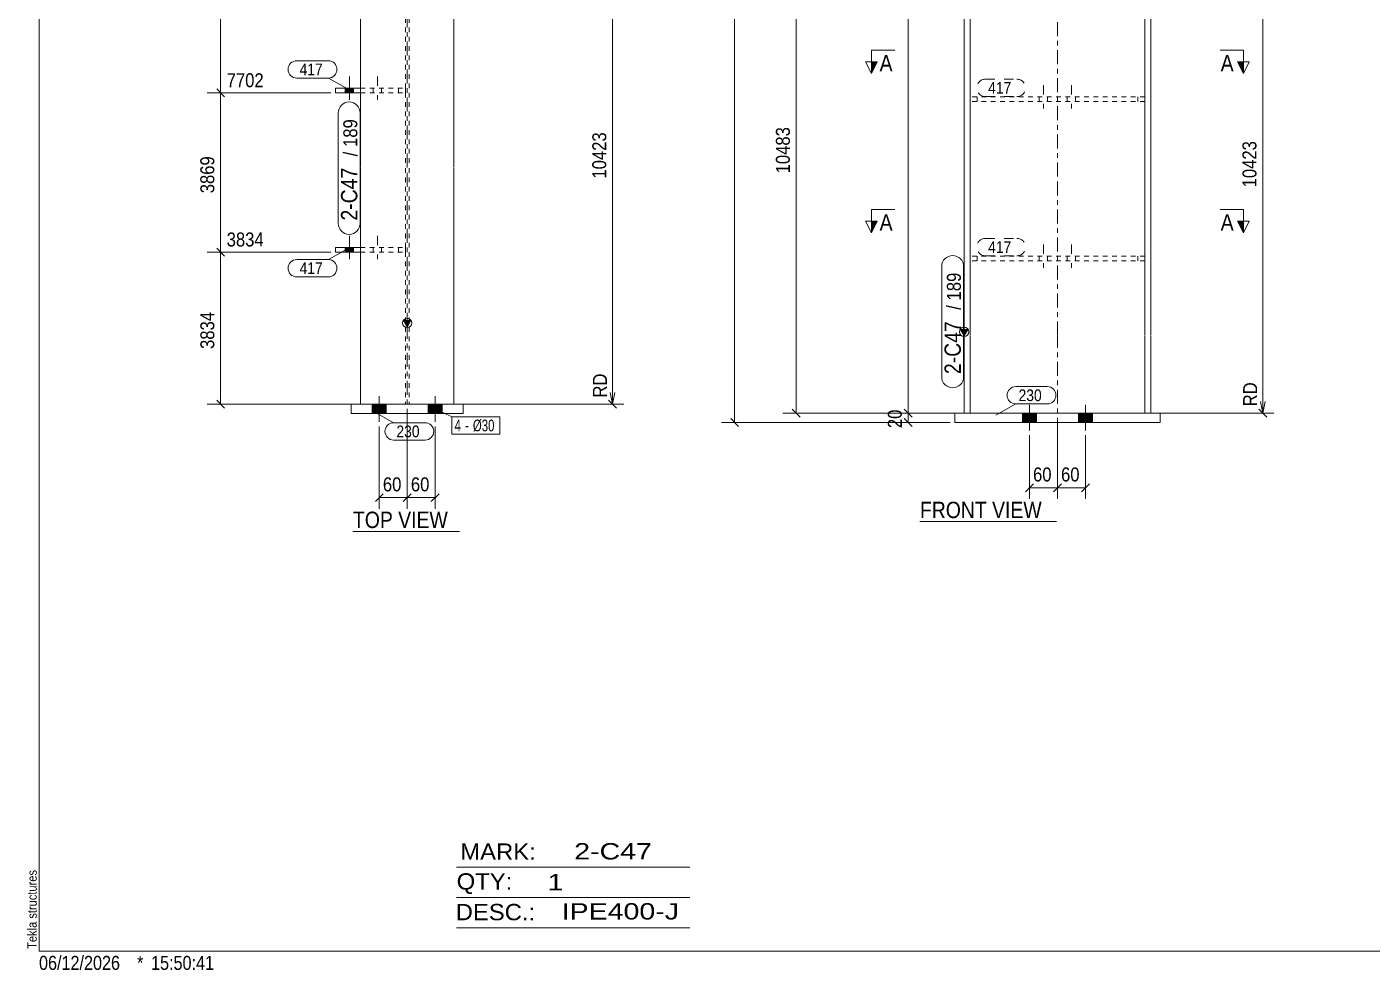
# Model space of a CAD drawing. Header units: millimetres. Extents: x 2 to 579, y 1 to 405.
# Drawn here: x 2.4 to 290.7, y 1 to 203 of the extents above; entities that cross this region are included whole.
import ezdxf

# ---------------------------------------------------------------- set-up
doc = ezdxf.new("R2010")
doc.units = ezdxf.units.MM
for name, pattern in [('XKITLINE00', [0]), ('XKITLINE01', [4, 1, -1, 1, -1]), ('XKITLINE02', [4, 2, -2]), ('XKITLINE03', [6, 3, -1, 1, -1])]:
    doc.linetypes.add(name, pattern=pattern)
for name, color, linetype, lineweight in [('Bolt', 3, 'Continuous', 0), ('BoltMark', 7, 'Continuous', 0), ('Dimensions', 7, 'Continuous', 0), ('DrawingSheet', 5, 'Continuous', 0), ('OtherObjectType', 7, 'Continuous', 0), ('Part', 2, 'Continuous', 0), ('PartMark', 7, 'Continuous', 0), ('Section', 6, 'Continuous', 0)]:
    doc.layers.add(name, color=color, linetype=linetype, lineweight=lineweight)
doc.styles.add('ARIAL', font='ARIAL.TTF')
doc.styles.add('ARIAL_NARROW', font='ARIALN.TTF')

# ---------------------------------------------------------------- blocks, each defined once
blk = doc.blocks.new('*A5')
at = {"layer": 'Bolt'}
for points in [[(218.76, 120.27), (218.76, 118.27), (215.76, 118.27), (215.76, 120.27)], [(218.76, 120.27), (218.76, 118.27), (215.76, 118.27), (215.76, 120.27)], [(230.76, 120.27), (230.76, 118.27), (227.76, 118.27), (227.76, 120.27)], [(230.76, 120.27), (230.76, 118.27), (227.76, 118.27), (227.76, 120.27)]]:
    blk.add_hatch(color=3, dxfattribs=at).paths.add_polyline_path(points, flags=17)
at = {"layer": 'Bolt', "color": 3, "linetype": 'XKITLINE00', "lineweight": 0}
for p, q in [((217.26, 122.02), (217.26, 116.52)), ((217.26, 122.02), (217.26, 116.52)), ((229.26, 122.02), (229.26, 116.52)), ((229.26, 122.02), (229.26, 116.52)), ((215.76, 120.27), (215.76, 118.27)), ((215.76, 120.27), (215.76, 118.27)), ((218.76, 120.27), (218.76, 118.27)), ((218.76, 120.27), (218.76, 118.27)), ((227.76, 120.27), (227.76, 118.27)), ((227.76, 120.27), (227.76, 118.27)), ((230.76, 120.27), (230.76, 118.27)), ((230.76, 120.27), (230.76, 118.27))]:
    blk.add_line(p, q, dxfattribs=at)
blk = doc.blocks.new('*A8')
at = {"layer": 'Bolt', "color": 3, "linetype": 'XKITLINE02', "lineweight": 0}
for p, q in [((220.26, 190.47), (220.26, 185.47)), ((220.26, 190.47), (220.26, 185.47)), ((226.26, 190.47), (226.26, 185.47)), ((226.26, 190.47), (226.26, 185.47)), ((219.36, 187.97), (219.36, 186.97)), ((219.36, 187.97), (219.36, 186.97)), ((221.16, 187.97), (221.16, 186.97)), ((221.16, 187.97), (221.16, 186.97)), ((225.36, 187.97), (225.36, 186.97)), ((225.36, 187.97), (225.36, 186.97)), ((227.16, 187.97), (227.16, 186.97)), ((227.16, 187.97), (227.16, 186.97))]:
    blk.add_line(p, q, dxfattribs=at)
blk = doc.blocks.new('*A9')
at = {"layer": 'Bolt', "color": 3, "linetype": 'XKITLINE02', "lineweight": 0}
for p, q in [((220.26, 156.37), (220.26, 151.37)), ((220.26, 156.37), (220.26, 151.37)), ((226.26, 156.37), (226.26, 151.37)), ((226.26, 156.37), (226.26, 151.37)), ((219.36, 153.87), (219.36, 152.87)), ((219.36, 153.87), (219.36, 152.87)), ((221.16, 153.87), (221.16, 152.87)), ((221.16, 153.87), (221.16, 152.87)), ((225.36, 153.87), (225.36, 152.87)), ((225.36, 153.87), (225.36, 152.87)), ((227.16, 153.87), (227.16, 152.87)), ((227.16, 153.87), (227.16, 152.87))]:
    blk.add_line(p, q, dxfattribs=at)
blk = doc.blocks.new('*A10')
at = {"layer": 'Part'}
blk.add_hatch(color=2, dxfattribs=at).paths.add_polyline_path([(202.46, 138.18), (204.06, 138.18), (203.26, 136.78)], flags=17)
at = {"layer": 'Part', "color": 7, "linetype": 'XKITLINE03', "lineweight": 0}
for p, q in [((223.26, 205.07), (223.26, 366.07)), ((223.26, 170.97), (223.26, 204.97)), ((223.26, 136.87), (223.26, 170.87)), ((223.26, 110.27), (223.26, 136.77))]:
    blk.add_line(p, q, dxfattribs=at)
at = {"layer": 'Part', "color": 2, "linetype": 'XKITLINE00', "lineweight": 0}
for p, q in [((243.26, 356.07), (203.26, 356.07)), ((204.56, 356.07), (204.56, 205.07)), ((241.96, 356.07), (241.96, 205.07)), ((203.26, 220.07), (203.26, 205.07)), ((243.26, 220.07), (243.26, 205.07)), ((203.26, 204.97), (203.26, 170.97)), ((204.56, 204.97), (204.56, 170.97)), ((241.96, 204.97), (241.96, 170.97)), ((243.26, 204.97), (243.26, 170.97)), ((203.26, 170.87), (203.26, 136.87)), ((204.56, 170.87), (204.56, 136.87)), ((241.96, 170.87), (241.96, 136.87)), ((243.26, 170.87), (243.26, 136.87)), ((203.26, 136.78), (202.46, 138.18)), ((202.46, 138.18), (204.06, 138.18)), ((204.06, 138.18), (203.26, 136.78)), ((203.26, 136.77), (203.26, 120.27)), ((204.56, 136.77), (204.56, 120.27)), ((241.96, 136.77), (241.96, 120.27)), ((243.26, 136.77), (243.26, 120.27))]:
    blk.add_line(p, q, dxfattribs=at)
at = {"layer": 'Part', "color": 7, "linetype": 'XKITLINE01', "lineweight": 0}
for p, q in [((203.26, 356.07), (203.26, 220.07)), ((243.26, 356.07), (243.26, 220.07)), ((243.26, 120.27), (203.26, 120.27))]:
    blk.add_line(p, q, dxfattribs=at)
at = {"layer": 'Part', "color": 2, "linetype": 'XKITLINE00', "lineweight": 0}
blk.add_circle((203.26, 137.68), 1, dxfattribs=at)
blk = doc.blocks.new('*A19')
at = {"layer": 'Part', "color": 2, "linetype": 'XKITLINE00', "lineweight": 0}
for p, q in [((245.26, 120.27), (201.26, 120.27)), ((201.26, 120.27), (201.26, 118.27)), ((245.26, 118.27), (201.26, 118.27)), ((245.26, 120.27), (245.26, 118.27))]:
    blk.add_line(p, q, dxfattribs=at)
blk = doc.blocks.new('*A22')
at = {"layer": 'Part', "color": 7, "linetype": 'XKITLINE01', "lineweight": 0}
for p, q in [((241.96, 187.97), (204.56, 187.97)), ((204.56, 186.97), (204.56, 187.97)), ((206.06, 187.97), (206.06, 186.97)), ((240.46, 186.97), (240.46, 187.97)), ((241.96, 187.97), (241.96, 186.97)), ((241.96, 186.97), (204.56, 186.97))]:
    blk.add_line(p, q, dxfattribs=at)
blk = doc.blocks.new('*A23')
at = {"layer": 'Part', "color": 7, "linetype": 'XKITLINE01', "lineweight": 0}
for p, q in [((241.96, 153.87), (204.56, 153.87)), ((204.56, 152.87), (204.56, 153.87)), ((241.96, 152.87), (204.56, 152.87)), ((206.06, 153.87), (206.06, 152.87)), ((240.46, 152.87), (240.46, 153.87)), ((241.96, 153.87), (241.96, 152.87))]:
    blk.add_line(p, q, dxfattribs=at)
blk = doc.blocks.new('*A24')
at = {"layer": 'Bolt'}
for points in [[(79.41, 122.15), (79.41, 120.15), (76.41, 120.15), (76.41, 122.15)], [(79.41, 122.15), (79.41, 120.15), (76.41, 120.15), (76.41, 122.15)], [(91.41, 122.15), (91.41, 120.15), (88.41, 120.15), (88.41, 122.15)], [(91.41, 122.15), (91.41, 120.15), (88.41, 120.15), (88.41, 122.15)]]:
    blk.add_hatch(color=3, dxfattribs=at).paths.add_polyline_path(points, flags=17)
at = {"layer": 'Bolt', "color": 3, "linetype": 'XKITLINE00', "lineweight": 0}
for p, q in [((76.41, 122.15), (76.41, 120.15)), ((76.41, 122.15), (76.41, 120.15)), ((77.91, 123.9), (77.91, 118.4)), ((77.91, 123.9), (77.91, 118.4)), ((79.41, 122.15), (79.41, 120.15)), ((79.41, 122.15), (79.41, 120.15)), ((88.41, 122.15), (88.41, 120.15)), ((88.41, 122.15), (88.41, 120.15)), ((89.91, 123.9), (89.91, 118.4)), ((89.91, 123.9), (89.91, 118.4)), ((91.41, 122.15), (91.41, 120.15)), ((91.41, 122.15), (91.41, 120.15))]:
    blk.add_line(p, q, dxfattribs=at)
blk = doc.blocks.new('*A27')
at = {"layer": 'Bolt'}
blk.add_hatch(color=3, dxfattribs=at).paths.add_polyline_path([(70.61, 188.85), (70.61, 189.85), (72.41, 189.85), (72.41, 188.85)], flags=17)
blk.add_hatch(color=3, dxfattribs=at).paths.add_polyline_path([(70.61, 188.85), (70.61, 189.85), (72.41, 189.85), (72.41, 188.85)], flags=17)
at = {"layer": 'Bolt', "color": 3, "linetype": 'XKITLINE00', "lineweight": 0}
for p, q in [((71.51, 192.35), (71.51, 187.35)), ((71.51, 192.35), (71.51, 187.35)), ((70.61, 189.85), (70.61, 188.85)), ((70.61, 189.85), (70.61, 188.85)), ((72.41, 189.85), (72.41, 188.85)), ((72.41, 189.85), (72.41, 188.85))]:
    blk.add_line(p, q, dxfattribs=at)
at = {"layer": 'Bolt', "color": 3, "linetype": 'XKITLINE02', "lineweight": 0}
for p, q in [((77.51, 192.35), (77.51, 187.35)), ((77.51, 192.35), (77.51, 187.35)), ((76.61, 189.85), (76.61, 188.85)), ((76.61, 189.85), (76.61, 188.85)), ((78.41, 189.85), (78.41, 188.85)), ((78.41, 189.85), (78.41, 188.85))]:
    blk.add_line(p, q, dxfattribs=at)
blk = doc.blocks.new('*A28')
at = {"layer": 'Bolt'}
blk.add_hatch(color=3, dxfattribs=at).paths.add_polyline_path([(70.61, 154.75), (70.61, 155.75), (72.41, 155.75), (72.41, 154.75)], flags=17)
blk.add_hatch(color=3, dxfattribs=at).paths.add_polyline_path([(70.61, 154.75), (70.61, 155.75), (72.41, 155.75), (72.41, 154.75)], flags=17)
at = {"layer": 'Bolt', "color": 3, "linetype": 'XKITLINE00', "lineweight": 0}
for p, q in [((70.61, 155.75), (70.61, 154.75)), ((70.61, 155.75), (70.61, 154.75)), ((71.51, 158.25), (71.51, 153.25)), ((71.51, 158.25), (71.51, 153.25)), ((72.41, 155.75), (72.41, 154.75)), ((72.41, 155.75), (72.41, 154.75))]:
    blk.add_line(p, q, dxfattribs=at)
at = {"layer": 'Bolt', "color": 3, "linetype": 'XKITLINE02', "lineweight": 0}
for p, q in [((76.61, 155.75), (76.61, 154.75)), ((76.61, 155.75), (76.61, 154.75)), ((77.51, 158.25), (77.51, 153.25)), ((77.51, 158.25), (77.51, 153.25)), ((78.41, 155.75), (78.41, 154.75)), ((78.41, 155.75), (78.41, 154.75))]:
    blk.add_line(p, q, dxfattribs=at)
blk = doc.blocks.new('*A29')
at = {"layer": 'Part'}
blk.add_hatch(color=2, dxfattribs=at).paths.add_polyline_path([(83.11, 140.06), (84.71, 140.06), (83.91, 138.66)], flags=17)
at = {"layer": 'Part', "color": 7, "linetype": 'XKITLINE03', "lineweight": 0}
for p, q in [((83.91, 206.95), (83.91, 367.95)), ((83.91, 172.85), (83.91, 206.85)), ((83.91, 138.75), (83.91, 172.75)), ((83.91, 112.15), (83.91, 138.65))]:
    blk.add_line(p, q, dxfattribs=at)
at = {"layer": 'Part', "color": 7, "linetype": 'XKITLINE01', "lineweight": 0}
for p, q in [((73.91, 357.95), (73.91, 221.95)), ((93.91, 357.95), (73.91, 357.95)), ((83.51, 357.95), (83.51, 206.95)), ((84.31, 357.95), (84.31, 206.95)), ((93.91, 221.95), (93.91, 357.95)), ((83.51, 206.85), (83.51, 172.85)), ((84.31, 206.85), (84.31, 172.85)), ((83.51, 172.75), (83.51, 138.75)), ((84.31, 172.75), (84.31, 138.75)), ((83.51, 138.65), (83.51, 122.15)), ((84.31, 138.65), (84.31, 122.15)), ((73.91, 122.15), (93.91, 122.15))]:
    blk.add_line(p, q, dxfattribs=at)
at = {"layer": 'Part', "color": 2, "linetype": 'XKITLINE00', "lineweight": 0}
for p, q in [((73.91, 206.95), (73.91, 221.95)), ((93.91, 221.95), (93.91, 206.95)), ((73.91, 172.85), (73.91, 206.85)), ((93.91, 206.85), (93.91, 172.85)), ((73.91, 138.75), (73.91, 172.75)), ((93.91, 172.75), (93.91, 138.75)), ((73.91, 122.15), (73.91, 138.65)), ((83.91, 138.66), (83.11, 140.06)), ((83.11, 140.06), (84.71, 140.06)), ((84.71, 140.06), (83.91, 138.66)), ((93.91, 138.65), (93.91, 122.15))]:
    blk.add_line(p, q, dxfattribs=at)
blk.add_circle((83.91, 139.56), 1, dxfattribs=at)
blk = doc.blocks.new('*A38')
at = {"layer": 'Part', "color": 2, "linetype": 'XKITLINE00', "lineweight": 0}
for p, q in [((71.91, 120.15), (71.91, 122.15)), ((71.91, 122.15), (95.91, 122.15)), ((95.91, 122.15), (95.91, 120.15)), ((95.91, 120.15), (71.91, 120.15))]:
    blk.add_line(p, q, dxfattribs=at)
blk = doc.blocks.new('*A41')
at = {"layer": 'Part', "color": 2, "linetype": 'XKITLINE00', "lineweight": 0}
for p, q in [((68.51, 189.85), (73.91, 189.85)), ((68.51, 189.85), (68.51, 188.85)), ((68.51, 188.85), (73.91, 188.85))]:
    blk.add_line(p, q, dxfattribs=at)
at = {"layer": 'Part', "color": 7, "linetype": 'XKITLINE01', "lineweight": 0}
for p, q in [((73.91, 189.85), (83.51, 189.85)), ((73.91, 188.85), (83.51, 188.85)), ((82.01, 189.85), (82.01, 188.85)), ((83.51, 189.85), (83.51, 188.85))]:
    blk.add_line(p, q, dxfattribs=at)
blk = doc.blocks.new('*A42')
at = {"layer": 'Part', "color": 2, "linetype": 'XKITLINE00', "lineweight": 0}
for p, q in [((68.51, 155.75), (73.91, 155.75)), ((68.51, 155.75), (68.51, 154.75)), ((68.51, 154.75), (73.91, 154.75))]:
    blk.add_line(p, q, dxfattribs=at)
at = {"layer": 'Part', "color": 7, "linetype": 'XKITLINE01', "lineweight": 0}
for p, q in [((73.91, 155.75), (83.51, 155.75)), ((82.01, 155.75), (82.01, 154.75)), ((83.51, 155.75), (83.51, 154.75)), ((73.91, 154.75), (83.51, 154.75))]:
    blk.add_line(p, q, dxfattribs=at)
blk = doc.blocks.new('*A55')
at = {"layer": 'DrawingSheet', "color": 5, "linetype": 'XKITLINE00', "lineweight": 0}
for p, q in [((5, 405), (5, 5)), ((5, 5), (579, 5))]:
    blk.add_line(p, q, dxfattribs=at)
at = {"layer": 'DrawingSheet', "color": 5, "style": 'ARIAL', "width": 0.85}
blk.add_text('Tekla structures', height=2, rotation=90, dxfattribs=at).set_placement((4.5, 5.5))
blk = doc.blocks.new('*A59')
at = {"layer": 'OtherObjectType', "color": 6, "linetype": 'XKITLINE00', "lineweight": 0}
for p, q in [((94.5, 23), (144.5, 23)), ((94.5, 16.5), (144.5, 16.5)), ((94.5, 10), (144.5, 10))]:
    blk.add_line(p, q, dxfattribs=at)
at = {"layer": 'OtherObjectType', "color": 6, "style": 'ARIAL_NARROW'}
for s, width, p in [('MARK:', 1.275, (95.27, 24.58)), ('2-C47', 1.525501, (119.69, 24.65)), ('QTY:', 1.275, (94.5, 18.19)), ('1', 1.525501, (113.99, 18.05)), ('DESC.:', 1.275, (94.29, 11.63)), ('IPE400-J', 1.525501, (117, 11.79))]:
    blk.add_text(s, height=3.5, dxfattribs=dict(at, width=width)).set_placement(p)
blk = doc.blocks.new('*A62')
at = {"layer": 'OtherObjectType', "color": 7, "style": 'ARIAL_NARROW', "width": 1.008832}
for s, p in [('06/12/2026', (4.99, 1)), ('*', (26, 1)), ('15:50:41', (29, 1))]:
    blk.add_text(s, height=3, dxfattribs=at).set_placement(p)
blk = doc.blocks.new('*A63')
at = {"layer": 'Dimensions', "color": 7, "linetype": 'XKITLINE00', "lineweight": 0}
for p, q in [((201.46, 356.07), (151.23, 356.07)), ((153.23, 356.92), (154.93, 355.22)), ((154.08, 118.27), (154.08, 356.07)), ((200.26, 118.27), (151.23, 118.27)), ((153.23, 119.12), (154.93, 117.42))]:
    blk.add_line(p, q, dxfattribs=at)
at = {"layer": 'Dimensions', "color": 3}
for p in [(154.08, 356.07), (154.08, 118.27)]:
    blk.add_point(p, dxfattribs=at)
at = {"layer": 'Dimensions', "color": 3, "style": 'ARIAL', "width": 0.85}
blk.add_text('11723', height=3, rotation=90.0002, dxfattribs=at).set_placement((152.73, 231.61))
blk = doc.blocks.new('*A64')
at = {"layer": 'Dimensions', "color": 7, "linetype": 'XKITLINE00', "lineweight": 0}
for p, q in [((190.41, 121.12), (192.11, 119.42)), ((202.26, 120.27), (188.41, 120.27)), ((200.26, 118.27), (188.41, 118.27)), ((190.41, 119.12), (192.11, 117.42)), ((191.26, 118.27), (191.26, 120.27))]:
    blk.add_line(p, q, dxfattribs=at)
at = {"layer": 'Dimensions', "color": 3}
for p in [(191.26, 120.27), (191.26, 118.27)]:
    blk.add_point(p, dxfattribs=at)
at = {"layer": 'Dimensions', "color": 3, "style": 'ARIAL', "width": 0.85}
blk.add_text('20', height=3, rotation=90.0002, dxfattribs=at).set_placement((189.91, 117.04))
blk = doc.blocks.new('*A65')
at = {"layer": 'Dimensions', "color": 7, "linetype": 'XKITLINE00', "lineweight": 0}
for p, q in [((201.46, 356.07), (188.41, 356.07)), ((190.41, 356.92), (192.11, 355.22)), ((191.26, 120.27), (191.26, 356.07)), ((190.41, 121.12), (192.11, 119.42)), ((202.26, 120.27), (188.41, 120.27))]:
    blk.add_line(p, q, dxfattribs=at)
at = {"layer": 'Dimensions', "color": 3}
for p in [(191.26, 356.07), (191.26, 120.27)]:
    blk.add_point(p, dxfattribs=at)
at = {"layer": 'Dimensions', "color": 3, "style": 'ARIAL', "width": 0.85}
blk.add_text('11703', height=3, rotation=90.0002, dxfattribs=at).set_placement((189.91, 232.61))
blk = doc.blocks.new('*A66')
at = {"layer": 'Dimensions', "color": 7, "linetype": 'XKITLINE00', "lineweight": 0}
for p, q in [((203.66, 234.07), (164.41, 234.07)), ((166.41, 234.92), (168.11, 233.22)), ((167.26, 120.27), (167.26, 234.07)), ((166.41, 121.12), (168.11, 119.42)), ((202.26, 120.27), (164.41, 120.27))]:
    blk.add_line(p, q, dxfattribs=at)
at = {"layer": 'Dimensions', "color": 3}
for p in [(167.26, 234.07), (167.26, 120.27)]:
    blk.add_point(p, dxfattribs=at)
at = {"layer": 'Dimensions', "color": 3, "style": 'ARIAL', "width": 0.85}
blk.add_text('10483', height=3, dxfattribs=at).set_placement((168.56, 235.27))
blk.add_text('10483', height=3, rotation=90.0002, dxfattribs=at).set_placement((165.91, 171.61))
blk = doc.blocks.new('*A71')
at = {"layer": 'Dimensions', "color": 7, "linetype": 'XKITLINE00', "lineweight": 0}
for p, q in [((249.36, 228.07), (269.66, 228.07)), ((266.41, 228.92), (268.11, 227.22)), ((267.26, 120.27), (267.26, 228.07)), ((267.26, 127.49), (267.26, 120.27)), ((266.41, 121.12), (268.11, 119.42)), ((266.76, 122.77), (267.26, 120.27)), ((267.76, 122.77), (267.26, 120.27)), ((244.26, 120.27), (269.66, 120.27)), ((244.26, 120.27), (269.66, 120.27))]:
    blk.add_line(p, q, dxfattribs=at)
at = {"layer": 'Dimensions', "color": 3}
for p in [(267.26, 228.07), (267.26, 120.27)]:
    blk.add_point(p, dxfattribs=at)
at = {"layer": 'Dimensions', "color": 7}
blk.add_point((267.26, 120.27), dxfattribs=at)
at = {"layer": 'Dimensions', "color": 3, "style": 'ARIAL', "width": 0.85}
blk.add_text('10423', height=3, dxfattribs=at).set_placement((250.33, 229.27))
for s, p in [('10423', (265.91, 168.61)), ('RD', (266.06, 121.71))]:
    blk.add_text(s, height=3, rotation=90.0002, dxfattribs=at).set_placement(p)
blk = doc.blocks.new('*A81')
at = {"layer": 'Dimensions', "color": 7, "linetype": 'XKITLINE00', "lineweight": 0}
for p, q in [((223.26, 119.27), (223.26, 101.87)), ((217.26, 115.52), (217.26, 101.87)), ((218.11, 105.12), (216.41, 103.42)), ((217.26, 104.27), (223.26, 104.27)), ((224.11, 105.12), (222.41, 103.42))]:
    blk.add_line(p, q, dxfattribs=at)
at = {"layer": 'Dimensions', "color": 3}
for p in [(217.26, 104.27), (223.26, 104.27)]:
    blk.add_point(p, dxfattribs=at)
at = {"layer": 'Dimensions', "color": 3, "style": 'ARIAL', "width": 0.85}
blk.add_text('60', height=3, dxfattribs=at).set_placement((218.03, 105.62))
blk = doc.blocks.new('*A82')
at = {"layer": 'Dimensions', "color": 7, "linetype": 'XKITLINE00', "lineweight": 0}
for p, q in [((223.26, 119.27), (223.26, 101.87)), ((229.26, 115.52), (229.26, 101.87)), ((224.11, 105.12), (222.41, 103.42)), ((223.26, 104.27), (229.26, 104.27)), ((230.11, 105.12), (228.41, 103.42))]:
    blk.add_line(p, q, dxfattribs=at)
at = {"layer": 'Dimensions', "color": 3}
for p in [(223.26, 104.27), (229.26, 104.27)]:
    blk.add_point(p, dxfattribs=at)
at = {"layer": 'Dimensions', "color": 3, "style": 'ARIAL', "width": 0.85}
blk.add_text('60', height=3, dxfattribs=at).set_placement((224.03, 105.62))
blk = doc.blocks.new('*A83')
at = {"layer": 'PartMark', "color": 7, "linetype": 'XKITLINE02', "lineweight": 0}
for p, q in [((207.81, 157.67), (214.57, 157.67)), ((207.81, 153.97), (214.57, 153.97))]:
    blk.add_line(p, q, dxfattribs=at)
for centre, start, end in [((207.81, 155.82), 90, 270), ((214.57, 155.82), 270, 90)]:
    blk.add_arc(centre, 1.85, start, end, dxfattribs=at)
at = {"layer": 'PartMark', "color": 3, "style": 'ARIAL', "width": 0.85}
blk.add_text('417', height=2.5, dxfattribs=at).set_placement((208.41, 154.57))
blk = doc.blocks.new('*A84')
at = {"layer": 'PartMark', "color": 7, "linetype": 'XKITLINE02', "lineweight": 0}
for p, q in [((207.81, 191.77), (214.57, 191.77)), ((207.81, 188.07), (214.57, 188.07))]:
    blk.add_line(p, q, dxfattribs=at)
for centre, start, end in [((207.81, 189.92), 90, 270), ((214.57, 189.92), 270, 90)]:
    blk.add_arc(centre, 1.85, start, end, dxfattribs=at)
at = {"layer": 'PartMark', "color": 3, "style": 'ARIAL', "width": 0.85}
blk.add_text('417', height=2.5, dxfattribs=at).set_placement((208.41, 188.67))
blk = doc.blocks.new('*A87')
at = {"layer": 'PartMark', "color": 7, "linetype": 'XKITLINE00', "lineweight": 0}
for p, q in [((214.33, 125.93), (221.09, 125.93)), ((210.09, 119.84), (214.33, 122.23)), ((214.33, 122.23), (221.09, 122.23))]:
    blk.add_line(p, q, dxfattribs=at)
for centre, start, end in [((214.33, 124.08), 90, 270), ((221.09, 124.08), 270, 90)]:
    blk.add_arc(centre, 1.85, start, end, dxfattribs=at)
at = {"layer": 'PartMark', "color": 3, "style": 'ARIAL', "width": 0.85}
blk.add_text('230', height=2.5, dxfattribs=at).set_placement((214.93, 122.83))
blk = doc.blocks.new('*A88')
at = {"layer": 'PartMark', "color": 7, "linetype": 'XKITLINE00', "lineweight": 0}
for p, q in [((198.46, 128.02), (198.46, 151.67)), ((203.16, 128.02), (203.16, 151.67))]:
    blk.add_line(p, q, dxfattribs=at)
for centre, start, end in [((200.81, 151.67), 0, 180), ((200.81, 128.02), 180, 0)]:
    blk.add_arc(centre, 2.35, start, end, dxfattribs=at)
at = {"layer": 'PartMark', "color": 3, "style": 'ARIAL', "width": 0.85}
for s, p in [('189', (202.56, 144.39)), ('/', (202.56, 142.38))]:
    blk.add_text(s, height=3, rotation=90.0002, dxfattribs=at).set_placement(p)
at = {"layer": 'PartMark', "color": 1, "style": 'ARIAL', "width": 0.85}
blk.add_text('2-C47', height=3.5, rotation=90.0002, dxfattribs=at).set_placement((202.56, 128.62))
blk = doc.blocks.new('*A90')
at = {"layer": 'Section'}
for points in [[(184.65, 161.37), (183.4, 158.87), (183.4, 161.37)], [(263.12, 161.37), (263.12, 158.87), (261.87, 161.37)]]:
    blk.add_hatch(color=3, dxfattribs=at).paths.add_polyline_path(points, flags=17)
at = {"layer": 'Section', "color": 1, "linetype": 'XKITLINE00', "lineweight": 0}
for p, q in [((183.4, 163.87), (188.4, 163.87)), ((183.4, 163.87), (183.4, 158.87)), ((263.12, 163.87), (258.12, 163.87)), ((263.12, 163.87), (263.12, 158.87))]:
    blk.add_line(p, q, dxfattribs=at)
at = {"layer": 'Section', "color": 3, "linetype": 'XKITLINE00', "lineweight": 0}
for p, q in [((183.4, 158.87), (182.15, 161.37)), ((184.65, 161.37), (182.15, 161.37)), ((183.4, 158.87), (184.65, 161.37)), ((261.87, 161.37), (264.37, 161.37)), ((263.12, 158.87), (261.87, 161.37)), ((264.37, 161.37), (263.12, 158.87))]:
    blk.add_line(p, q, dxfattribs=at)
at = {"layer": 'Section', "color": 7, "style": 'ARIAL', "width": 0.85}
for p in [(185.15, 159.37), (258.25, 159.37)]:
    blk.add_text('A', height=3.5, dxfattribs=at).set_placement(p)
blk = doc.blocks.new('*A92')
at = {"layer": 'Section'}
for points in [[(184.65, 195.47), (183.4, 192.97), (183.4, 195.47)], [(263.12, 195.47), (263.12, 192.97), (261.87, 195.47)]]:
    blk.add_hatch(color=3, dxfattribs=at).paths.add_polyline_path(points, flags=17)
at = {"layer": 'Section', "color": 1, "linetype": 'XKITLINE00', "lineweight": 0}
for p, q in [((183.4, 197.97), (188.4, 197.97)), ((183.4, 197.97), (183.4, 192.97)), ((263.12, 197.97), (258.12, 197.97)), ((263.12, 197.97), (263.12, 192.97))]:
    blk.add_line(p, q, dxfattribs=at)
at = {"layer": 'Section', "color": 3, "linetype": 'XKITLINE00', "lineweight": 0}
for p, q in [((183.4, 192.97), (182.15, 195.47)), ((184.65, 195.47), (182.15, 195.47)), ((183.4, 192.97), (184.65, 195.47)), ((261.87, 195.47), (264.37, 195.47)), ((263.12, 192.97), (261.87, 195.47)), ((264.37, 195.47), (263.12, 192.97))]:
    blk.add_line(p, q, dxfattribs=at)
at = {"layer": 'Section', "color": 7, "style": 'ARIAL', "width": 0.85}
for p in [(185.15, 193.47), (258.25, 193.47)]:
    blk.add_text('A', height=3.5, dxfattribs=at).set_placement(p)
blk = doc.blocks.new('*A93')
at = {"layer": 'OtherObjectType', "color": 7, "linetype": 'XKITLINE00', "lineweight": 0}
blk.add_line((193.79, 97.02), (223.09, 97.02), dxfattribs=at)
at = {"layer": 'OtherObjectType', "color": 7, "style": 'ARIAL', "width": 0.85}
blk.add_text('FRONT VIEW', height=3.5, dxfattribs=at).set_placement((193.79, 97.77))
blk = doc.blocks.new('*A94')
at = {"layer": 'Dimensions', "color": 7, "linetype": 'XKITLINE00', "lineweight": 0}
for p, q in [((83.91, 121.15), (83.91, 99.75)), ((89.91, 117.4), (89.91, 99.75)), ((84.76, 103), (83.07, 101.3)), ((83.91, 102.15), (89.91, 102.15)), ((90.76, 103), (89.07, 101.3))]:
    blk.add_line(p, q, dxfattribs=at)
at = {"layer": 'Dimensions', "color": 3}
for p in [(83.91, 102.15), (89.91, 102.15)]:
    blk.add_point(p, dxfattribs=at)
at = {"layer": 'Dimensions', "color": 3, "style": 'ARIAL', "width": 0.85}
blk.add_text('60', height=3, dxfattribs=at).set_placement((84.69, 103.5))
blk = doc.blocks.new('*A97')
at = {"layer": 'Dimensions', "color": 7, "linetype": 'XKITLINE00', "lineweight": 0}
for p, q in [((67.51, 154.75), (41.06, 154.75)), ((43.07, 155.6), (44.76, 153.9)), ((43.91, 122.15), (43.91, 154.75)), ((72.91, 122.15), (41.06, 122.15)), ((43.07, 123), (44.76, 121.3))]:
    blk.add_line(p, q, dxfattribs=at)
at = {"layer": 'Dimensions', "color": 3}
for p in [(43.91, 154.75), (43.91, 122.15)]:
    blk.add_point(p, dxfattribs=at)
at = {"layer": 'Dimensions', "color": 3, "style": 'ARIAL', "width": 0.85}
blk.add_text('3834', height=3, dxfattribs=at).set_placement((45.21, 155.95))
blk.add_text('3834', height=3, rotation=90.0002, dxfattribs=at).set_placement((42.56, 134))
blk = doc.blocks.new('*A98')
at = {"layer": 'Dimensions', "color": 7, "linetype": 'XKITLINE00', "lineweight": 0}
for p, q in [((67.51, 188.85), (41.06, 188.85)), ((43.07, 189.7), (44.76, 188)), ((43.91, 154.75), (43.91, 188.85)), ((67.51, 154.75), (41.06, 154.75)), ((43.07, 155.6), (44.76, 153.9))]:
    blk.add_line(p, q, dxfattribs=at)
at = {"layer": 'Dimensions', "color": 3}
for p in [(43.91, 188.85), (43.91, 154.75)]:
    blk.add_point(p, dxfattribs=at)
at = {"layer": 'Dimensions', "color": 3, "style": 'ARIAL', "width": 0.85}
blk.add_text('7702', height=3, dxfattribs=at).set_placement((45.21, 190.05))
blk.add_text('3869', height=3, rotation=90.0002, dxfattribs=at).set_placement((42.56, 167.35))
blk = doc.blocks.new('*A99')
at = {"layer": 'Dimensions', "color": 7, "linetype": 'XKITLINE00', "lineweight": 0}
for p, q in [((43.07, 236.79), (44.76, 235.1)), ((73.51, 235.95), (41.06, 235.95)), ((43.91, 188.85), (43.91, 235.95)), ((67.51, 188.85), (41.06, 188.85)), ((43.07, 189.7), (44.76, 188))]:
    blk.add_line(p, q, dxfattribs=at)
at = {"layer": 'Dimensions', "color": 3}
for p in [(43.91, 235.95), (43.91, 188.85)]:
    blk.add_point(p, dxfattribs=at)
at = {"layer": 'Dimensions', "color": 3, "style": 'ARIAL', "width": 0.85}
blk.add_text('10483', height=3, dxfattribs=at).set_placement((45.21, 237.15))
blk.add_text('2781', height=3, rotation=90.0002, dxfattribs=at).set_placement((42.56, 207.95))
blk = doc.blocks.new('*A104')
at = {"layer": 'Dimensions', "color": 7, "linetype": 'XKITLINE00', "lineweight": 0}
for p, q in [((127.07, 230.8), (128.76, 229.1)), ((90.41, 229.95), (130.31, 229.95)), ((127.91, 122.15), (127.91, 229.95)), ((127.91, 129.37), (127.91, 122.15)), ((127.41, 124.65), (127.91, 122.15)), ((128.41, 124.65), (127.91, 122.15)), ((94.91, 122.15), (130.31, 122.15)), ((94.91, 122.15), (130.31, 122.15)), ((127.07, 123), (128.76, 121.3))]:
    blk.add_line(p, q, dxfattribs=at)
at = {"layer": 'Dimensions', "color": 3}
for p in [(127.91, 229.95), (127.91, 122.15)]:
    blk.add_point(p, dxfattribs=at)
at = {"layer": 'Dimensions', "color": 7}
blk.add_point((127.91, 122.15), dxfattribs=at)
at = {"layer": 'Dimensions', "color": 3, "style": 'ARIAL', "width": 0.85}
blk.add_text('10423', height=3, dxfattribs=at).set_placement((110.99, 231.15))
for s, p in [('10423', (126.56, 170.49)), ('RD', (126.71, 123.59))]:
    blk.add_text(s, height=3, rotation=90.0002, dxfattribs=at).set_placement(p)
blk = doc.blocks.new('*A115')
at = {"layer": 'BoltMark', "color": 7, "linetype": 'XKITLINE00', "lineweight": 0}
for p, q in [((89.91, 121.15), (93.45, 119.46)), ((93.45, 119.46), (103.75, 119.46)), ((93.45, 115.76), (93.45, 119.46)), ((103.75, 115.76), (103.75, 119.46)), ((93.45, 115.76), (103.75, 115.76))]:
    blk.add_line(p, q, dxfattribs=at)
at = {"layer": 'BoltMark', "color": 3, "style": 'ARIAL_NARROW', "width": 0.85}
for s, p in [('4', (94.05, 116.36)), ('Ø30', (97.98, 116.36)), ('-', (96.32, 116.36))]:
    blk.add_text(s, height=2.5, dxfattribs=at).set_placement(p)
blk = doc.blocks.new('*A116')
at = {"layer": 'PartMark', "color": 7, "linetype": 'XKITLINE00', "lineweight": 0}
for p, q in [((60.23, 153.14), (67, 153.14)), ((71.24, 155.54), (67, 153.14)), ((60.23, 149.44), (67, 149.44))]:
    blk.add_line(p, q, dxfattribs=at)
for centre, start, end in [((60.23, 151.29), 90, 270), ((67, 151.29), 270, 90)]:
    blk.add_arc(centre, 1.85, start, end, dxfattribs=at)
at = {"layer": 'PartMark', "color": 3, "style": 'ARIAL', "width": 0.85}
blk.add_text('417', height=2.5, dxfattribs=at).set_placement((60.83, 150.04))
blk = doc.blocks.new('*A117')
at = {"layer": 'PartMark', "color": 7, "linetype": 'XKITLINE00', "lineweight": 0}
for p, q in [((60.23, 195.73), (67, 195.73)), ((60.23, 192.03), (67, 192.03)), ((71.24, 189.64), (67, 192.03))]:
    blk.add_line(p, q, dxfattribs=at)
for centre, start, end in [((60.23, 193.88), 90, 270), ((67, 193.88), 270, 90)]:
    blk.add_arc(centre, 1.85, start, end, dxfattribs=at)
at = {"layer": 'PartMark', "color": 3, "style": 'ARIAL', "width": 0.85}
blk.add_text('417', height=2.5, dxfattribs=at).set_placement((60.83, 192.63))
blk = doc.blocks.new('*A118')
at = {"layer": 'PartMark', "color": 7, "linetype": 'XKITLINE00', "lineweight": 0}
for p, q in [((76.74, 120.58), (80.99, 118.19)), ((80.99, 118.19), (87.75, 118.19)), ((80.99, 114.49), (87.75, 114.49))]:
    blk.add_line(p, q, dxfattribs=at)
for centre, start, end in [((80.99, 116.34), 90, 270), ((87.75, 116.34), 270, 90)]:
    blk.add_arc(centre, 1.85, start, end, dxfattribs=at)
at = {"layer": 'PartMark', "color": 3, "style": 'ARIAL', "width": 0.85}
blk.add_text('230', height=2.5, dxfattribs=at).set_placement((81.59, 115.09))
blk = doc.blocks.new('*A119')
at = {"layer": 'PartMark', "color": 7, "linetype": 'XKITLINE00', "lineweight": 0}
for p, q in [((69.11, 160.9), (69.11, 184.55)), ((73.81, 160.9), (73.81, 184.55))]:
    blk.add_line(p, q, dxfattribs=at)
for centre, start, end in [((71.46, 184.55), 0, 180), ((71.46, 160.9), 180, 0)]:
    blk.add_arc(centre, 2.35, start, end, dxfattribs=at)
at = {"layer": 'PartMark', "color": 3, "style": 'ARIAL', "width": 0.85}
for s, p in [('189', (73.21, 177.27)), ('/', (73.21, 175.26))]:
    blk.add_text(s, height=3, rotation=90.0002, dxfattribs=at).set_placement(p)
at = {"layer": 'PartMark', "color": 1, "style": 'ARIAL', "width": 0.85}
blk.add_text('2-C47', height=3.5, rotation=90.0002, dxfattribs=at).set_placement((73.21, 161.5))
blk = doc.blocks.new('*A123')
at = {"layer": 'OtherObjectType', "color": 7, "linetype": 'XKITLINE00', "lineweight": 0}
blk.add_line((72.28, 94.9), (95.1, 94.9), dxfattribs=at)
at = {"layer": 'OtherObjectType', "color": 7, "style": 'ARIAL', "width": 0.85}
blk.add_text('TOP VIEW', height=3.5, dxfattribs=at).set_placement((72.28, 95.65))
blk = doc.blocks.new('*A124')
at = {"layer": 'Dimensions', "color": 7, "linetype": 'XKITLINE00', "lineweight": 0}
for p, q in [((83.91, 121.15), (83.91, 99.75)), ((77.91, 117.4), (77.91, 99.75)), ((78.76, 103), (77.07, 101.3)), ((77.91, 102.15), (83.91, 102.15)), ((84.76, 103), (83.07, 101.3))]:
    blk.add_line(p, q, dxfattribs=at)
at = {"layer": 'Dimensions', "color": 3}
for p in [(77.91, 102.15), (83.91, 102.15)]:
    blk.add_point(p, dxfattribs=at)
at = {"layer": 'Dimensions', "color": 3, "style": 'ARIAL', "width": 0.85}
blk.add_text('60', height=3, dxfattribs=at).set_placement((78.69, 103.5))

msp = doc.modelspace()

# ---------------------------------------------------------------- block references
at = {"lineweight": 0}
for name in ['*A55', '*A63', '*A65', '*A99', '*A66', '*A104', '*A71', '*A92', '*A117', '*A98', '*A27', '*A84', '*A8', '*A41', '*A22', '*A119', '*A90', '*A97', '*A42', '*A28', '*A83', '*A9', '*A116', '*A88', '*A23', '*A87', '*A38', '*A24', '*A124', '*A94', '*A115', '*A64', '*A5', '*A118', '*A19', '*A81', '*A82', '*A93', '*A123', '*A59', '*A62']:
    msp.add_blockref(name, (0, 0), dxfattribs=at)
at = {"layer": 'Part', "lineweight": 0}
for name in ['*A29', '*A10']:
    msp.add_blockref(name, (0, 0), dxfattribs=at)

doc.saveas('drawing.dxf')
